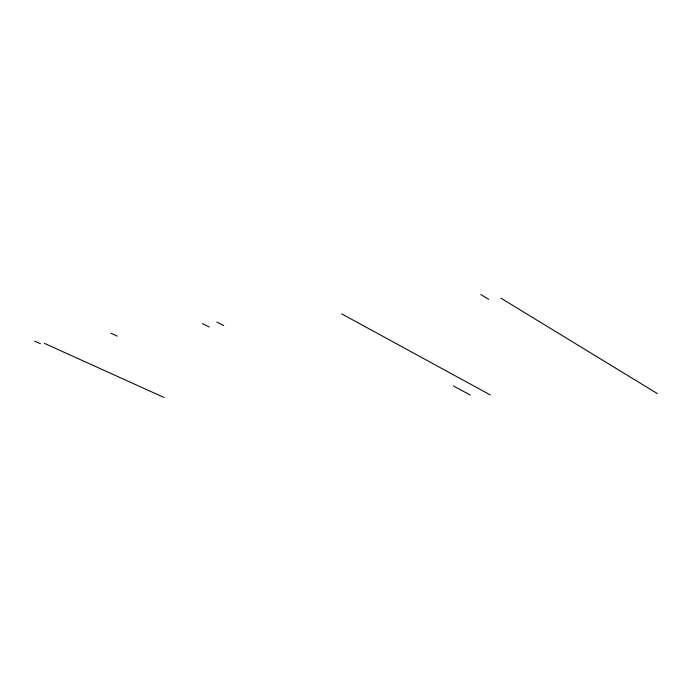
<?xml version="1.0" encoding="UTF-8"?>
<svg xmlns="http://www.w3.org/2000/svg" width="692" height="692" viewBox="0 0 692 692"><rect width="100%" height="100%" fill="white"/><g stroke="black" fill="none" stroke-linecap="round" stroke-linejoin="round"><path stroke-width="1.04" d="M34.6 341.13L40.404 343.742M44.357 343.353L164.09 397.493M110.832 333.163L117.138 336.139M202.358 323.596L209.192 327.013M216.812 322.083L223.724 325.577M453.433 385.963L470.352 395.08M341.718 313.883L490.265 394.924M480.75 294.507L488.699 299.307M500.818 298.105L657.4 393.61"/></g></svg>
